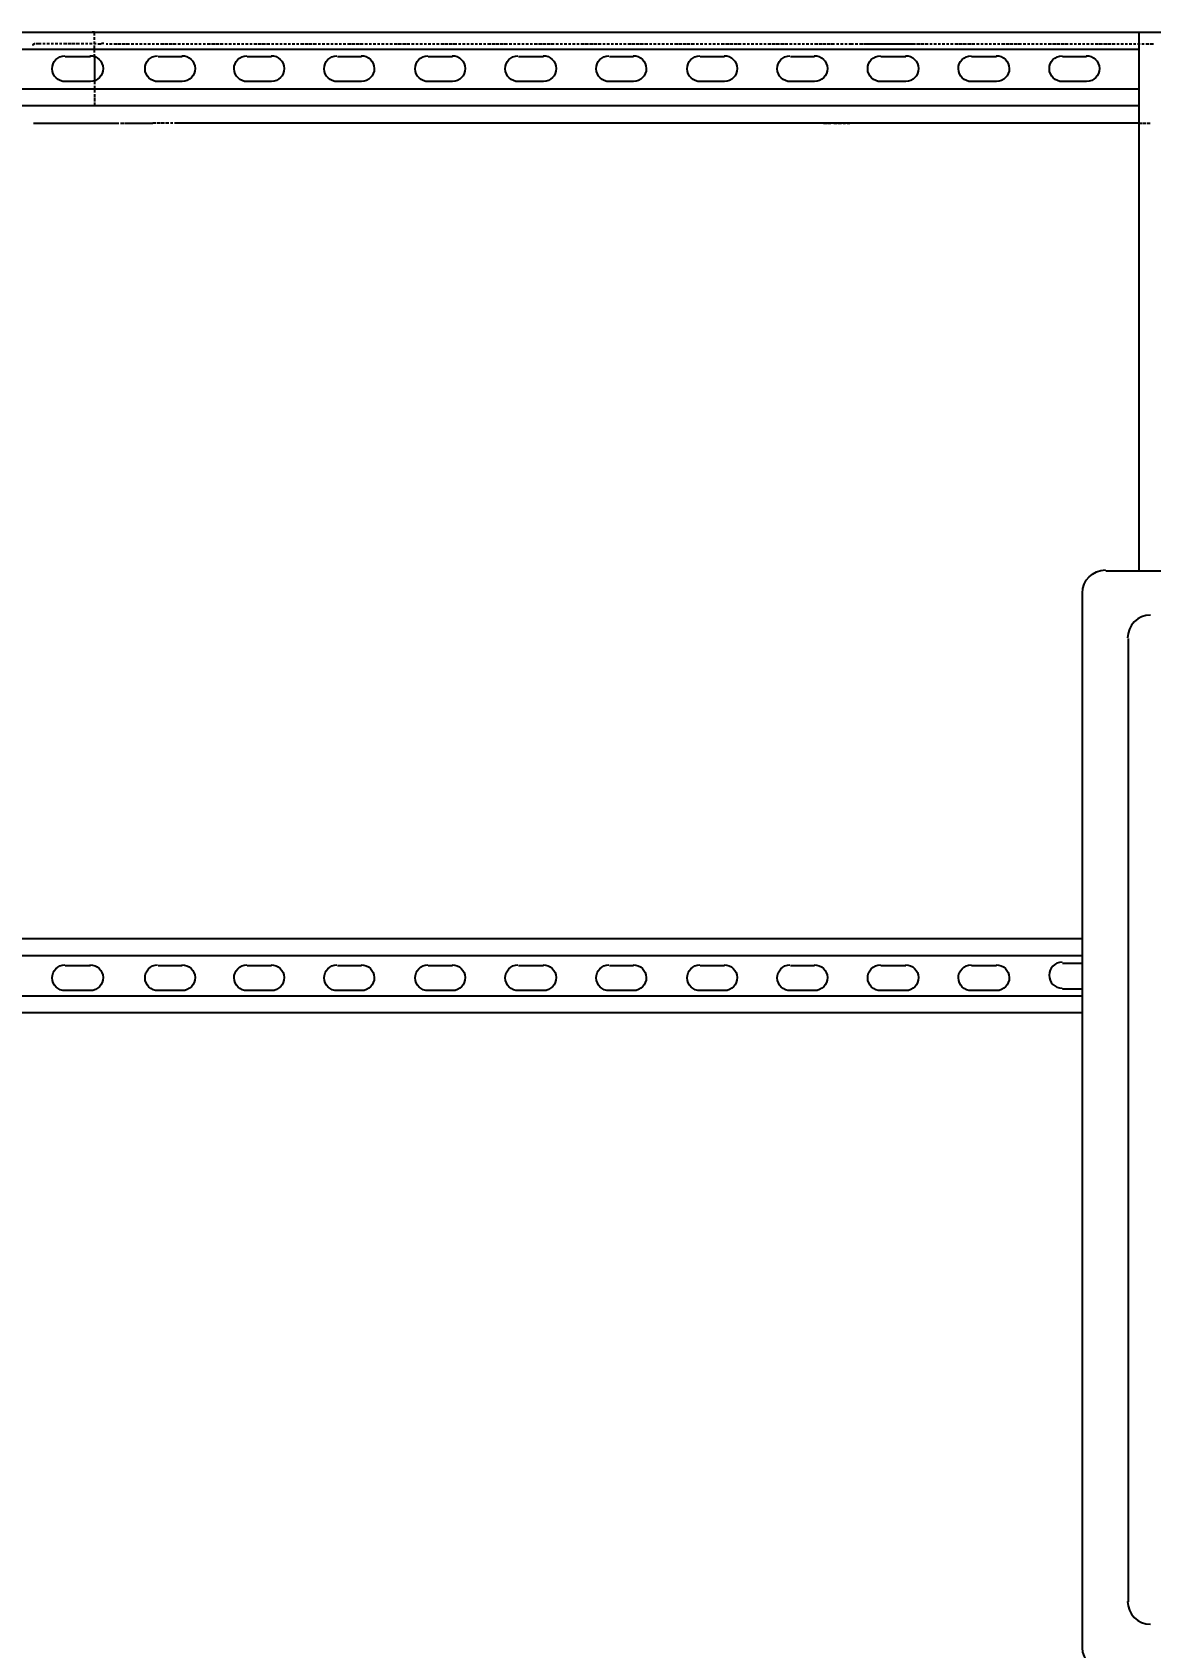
# Model space of a CAD drawing. Header units: feet. Extents: x -4 to 2246, y -9 to 1440.
# Drawn here: x 2063.62 to 2067.2, y 1383.58 to 1388.74 of the extents above; entities that cross this region are included whole.
import ezdxf
from ezdxf import colors
from ezdxf.entities.mleader import LeaderData, LeaderLine
from ezdxf.math import Vec2, Vec3

# ---------------------------------------------------------------- set-up
doc = ezdxf.new("R2010")
doc.units = ezdxf.units.FT
doc.header["$MEASUREMENT"] = 0
for name, color, linetype in [('G-ANNO-TEXT', 1, 'Continuous'), ('PDF8_LP_OBJ-Hidden', 7, 'Continuous'), ('PDF8_LP_OBJ-Misc', 7, 'Continuous')]:
    doc.layers.add(name, color=color, linetype=linetype)
doc.styles.add('NEI-A', font='arial.ttf')

# ---------------------------------------------------------------- blocks, each defined once
blk = doc.blocks.new('Equipment Callout Arrowhead .75')
at = {"color": 0}
blk.add_ellipse((-0.248, 0), major_axis=(0.743, 0), ratio=0.350959, start_param=-0.80282, end_param=3.944413, dxfattribs=at)

msp = doc.modelspace()

# ---------------------------------------------------------------- linework, layer by layer
at = {"layer": 'PDF8_LP_OBJ-Hidden', "lineweight": 25}
for points in [[(2063.621951, 1388.74098), (2063.629952, 1388.74098)], [(2063.635286, 1388.74098), (2063.643288, 1388.74098)], [(2063.648622, 1388.74098), (2063.656624, 1388.74098)], [(2063.661958, 1388.74098), (2063.66996, 1388.74098)], [(2063.675294, 1388.74098), (2063.685963, 1388.74098)], [(2063.68863, 1388.74098), (2063.699298, 1388.74098)], [(2063.701966, 1388.74098), (2063.712634, 1388.74098)], [(2063.715301, 1388.74098), (2063.72597, 1388.74098)], [(2063.731304, 1388.74098), (2063.739306, 1388.74098)], [(2063.74464, 1388.74098), (2063.752642, 1388.74098)], [(2063.757976, 1388.74098), (2063.765977, 1388.74098)], [(2063.771312, 1388.74098), (2063.779313, 1388.74098)], [(2063.784648, 1388.74098), (2063.792649, 1388.74098)], [(2063.797983, 1388.74098), (2063.805985, 1388.74098)], [(2063.819321, 1388.730312), (2063.819321, 1388.74098), (2063.811319, 1388.74098)], [(2063.819321, 1388.716976), (2063.819321, 1388.724977)], [(2063.819321, 1388.70364), (2063.819321, 1388.711641)], [(2063.824655, 1388.74098), (2063.835324, 1388.74098)], [(2063.837991, 1388.74098), (2063.848659, 1388.74098)], [(2063.629952, 1388.70364), (2063.627285, 1388.70364), (2063.621951, 1388.700973), (2063.621951, 1388.698306)], [(2063.648622, 1388.70364), (2063.632619, 1388.70364)], [(2063.661958, 1388.70364), (2063.653957, 1388.70364)], [(2063.675294, 1388.70364), (2063.667292, 1388.70364)], [(2063.68863, 1388.70364), (2063.680628, 1388.70364)], [(2063.701966, 1388.70364), (2063.693964, 1388.70364)], [(2063.715301, 1388.70364), (2063.7073, 1388.70364)], [(2063.731304, 1388.70364), (2063.720636, 1388.70364)], [(2063.74464, 1388.70364), (2063.733971, 1388.70364)], [(2063.757976, 1388.70364), (2063.747307, 1388.70364)], [(2063.771312, 1388.70364), (2063.760643, 1388.70364)], [(2063.784648, 1388.70364), (2063.776646, 1388.70364)], [(2063.797983, 1388.70364), (2063.789982, 1388.70364)], [(2063.811319, 1388.70364), (2063.803318, 1388.70364)], [(2063.824655, 1388.70364), (2063.816654, 1388.70364)], [(2063.819321, 1388.690304), (2063.819321, 1388.698306)], [(2063.819321, 1388.676968), (2063.819321, 1388.68497)], [(2063.819321, 1388.660965), (2063.819321, 1388.671634)], [(2063.829989, 1388.70364), (2063.837991, 1388.70364), (2063.843325, 1388.706307), (2063.848659, 1388.706307)], [(2063.856661, 1388.70364), (2063.861995, 1388.70364)], [(2063.86733, 1388.70364), (2063.875331, 1388.70364)], [(2063.880665, 1388.70364), (2063.891334, 1388.70364)], [(2063.894001, 1388.70364), (2063.90467, 1388.70364)], [(2063.907337, 1388.70364), (2063.918006, 1388.70364)], [(2063.920673, 1388.70364), (2063.931342, 1388.70364)], [(2063.936676, 1388.70364), (2063.944677, 1388.70364)], [(2063.950012, 1388.70364), (2063.958013, 1388.70364)], [(2063.963348, 1388.70364), (2063.971349, 1388.70364)], [(2063.976683, 1388.70364), (2063.984685, 1388.70364)], [(2063.990019, 1388.70364), (2063.998021, 1388.70364)], [(2064.003355, 1388.70364), (2064.011356, 1388.70364)], [(2064.016691, 1388.70364), (2064.024692, 1388.70364)], [(2064.030027, 1388.70364), (2064.040695, 1388.70364)], [(2064.043362, 1388.70364), (2064.054031, 1388.70364)], [(2064.056698, 1388.70364), (2064.067367, 1388.70364)], [(2064.070034, 1388.70364), (2064.080703, 1388.70364)], [(2064.086037, 1388.70364), (2064.094038, 1388.70364)], [(2064.099373, 1388.70364), (2064.107374, 1388.70364)], [(2064.112709, 1388.70364), (2064.12071, 1388.70364)], [(2064.126044, 1388.70364), (2064.134046, 1388.70364)], [(2064.13938, 1388.70364), (2064.147382, 1388.70364)], [(2064.152716, 1388.70364), (2064.160718, 1388.70364)], [(2064.166052, 1388.70364), (2064.174053, 1388.70364)], [(2064.179388, 1388.70364), (2064.190056, 1388.70364)], [(2064.192724, 1388.70364), (2064.203392, 1388.70364)], [(2064.206059, 1388.70364), (2064.216728, 1388.70364)], [(2064.219395, 1388.70364), (2064.230064, 1388.70364)], [(2064.235398, 1388.70364), (2064.2434, 1388.70364)], [(2064.248734, 1388.70364), (2064.256735, 1388.70364)], [(2064.26207, 1388.70364), (2064.270071, 1388.70364)], [(2064.275406, 1388.70364), (2064.283407, 1388.70364)], [(2064.288741, 1388.70364), (2064.296743, 1388.70364)], [(2064.302077, 1388.70364), (2064.310079, 1388.70364)], [(2064.315413, 1388.70364), (2064.323415, 1388.70364)], [(2064.328749, 1388.70364), (2064.339417, 1388.70364)], [(2064.342085, 1388.70364), (2064.352753, 1388.70364)], [(2064.35542, 1388.70364), (2064.366089, 1388.70364)], [(2064.368756, 1388.70364), (2064.379425, 1388.70364)], [(2064.384759, 1388.70364), (2064.392761, 1388.70364)], [(2064.398095, 1388.70364), (2064.406097, 1388.70364)], [(2064.411431, 1388.70364), (2064.419432, 1388.70364)], [(2064.424767, 1388.70364), (2064.432768, 1388.70364)], [(2064.438103, 1388.70364), (2064.446104, 1388.70364)], [(2064.451438, 1388.70364), (2064.45944, 1388.70364)], [(2064.464774, 1388.70364), (2064.472776, 1388.70364)], [(2064.47811, 1388.70364), (2064.488779, 1388.70364)], [(2064.491446, 1388.70364), (2064.502114, 1388.70364)], [(2064.504782, 1388.70364), (2064.51545, 1388.70364)], [(2064.518117, 1388.70364), (2064.528786, 1388.70364)], [(2064.53412, 1388.70364), (2064.542122, 1388.70364)], [(2064.547456, 1388.70364), (2064.555458, 1388.70364)], [(2064.560792, 1388.70364), (2064.568794, 1388.70364)], [(2064.574128, 1388.70364), (2064.582129, 1388.70364)], [(2064.587464, 1388.70364), (2064.595465, 1388.70364)], [(2064.600799, 1388.70364), (2064.608801, 1388.70364)], [(2064.614135, 1388.70364), (2064.622137, 1388.70364)], [(2064.627471, 1388.70364), (2064.63814, 1388.70364)], [(2064.640807, 1388.70364), (2064.651476, 1388.70364)], [(2064.654143, 1388.70364), (2064.664811, 1388.70364)], [(2064.667479, 1388.70364), (2064.678147, 1388.70364)], [(2064.683482, 1388.70364), (2064.691483, 1388.70364)], [(2064.696817, 1388.70364), (2064.704819, 1388.70364)], [(2064.710153, 1388.70364), (2064.718155, 1388.70364)], [(2064.723489, 1388.70364), (2064.73149, 1388.70364)], [(2064.736825, 1388.70364), (2064.744826, 1388.70364)], [(2064.750161, 1388.70364), (2064.758162, 1388.70364)], [(2064.763496, 1388.70364), (2064.771498, 1388.70364)], [(2064.776832, 1388.70364), (2064.787501, 1388.70364)], [(2064.790168, 1388.70364), (2064.800837, 1388.70364)], [(2064.803504, 1388.70364), (2064.814173, 1388.70364)], [(2064.81684, 1388.70364), (2064.827508, 1388.70364)], [(2064.832843, 1388.70364), (2064.840844, 1388.70364)], [(2064.846178, 1388.70364), (2064.85418, 1388.70364)], [(2064.859514, 1388.70364), (2064.867516, 1388.70364)], [(2064.87285, 1388.70364), (2064.880852, 1388.70364)], [(2064.886186, 1388.70364), (2064.894187, 1388.70364)], [(2064.899522, 1388.70364), (2064.907523, 1388.70364)], [(2064.912858, 1388.70364), (2064.920859, 1388.70364)], [(2064.926193, 1388.70364), (2064.936862, 1388.70364)], [(2064.939529, 1388.70364), (2064.950198, 1388.70364)], [(2064.952865, 1388.70364), (2064.963534, 1388.70364)], [(2064.966201, 1388.70364), (2064.976869, 1388.70364)], [(2064.982204, 1388.70364), (2064.990205, 1388.70364)], [(2064.99554, 1388.70364), (2065.003541, 1388.70364)], [(2065.008875, 1388.70364), (2065.016877, 1388.70364)], [(2065.022211, 1388.70364), (2065.030213, 1388.70364)], [(2065.035547, 1388.70364), (2065.043549, 1388.70364)], [(2065.048883, 1388.70364), (2065.056884, 1388.70364)], [(2065.062219, 1388.70364), (2065.07022, 1388.70364)], [(2065.075554, 1388.70364), (2065.086223, 1388.70364)], [(2065.08889, 1388.70364), (2065.099559, 1388.70364)], [(2065.102226, 1388.70364), (2065.112895, 1388.70364)], [(2065.115562, 1388.70364), (2065.126231, 1388.70364)], [(2065.128898, 1388.70364), (2065.139566, 1388.70364)], [(2065.144901, 1388.70364), (2065.152902, 1388.70364)], [(2065.158237, 1388.70364), (2065.166238, 1388.70364)], [(2065.171572, 1388.70364), (2065.179574, 1388.70364)], [(2065.184908, 1388.70364), (2065.19291, 1388.70364)], [(2065.198244, 1388.70364), (2065.206245, 1388.70364)], [(2065.21158, 1388.70364), (2065.219581, 1388.70364)], [(2065.224916, 1388.70364), (2065.235584, 1388.70364)], [(2065.238251, 1388.70364), (2065.24892, 1388.70364)], [(2065.251587, 1388.70364), (2065.262256, 1388.70364)], [(2065.264923, 1388.70364), (2065.275592, 1388.70364)], [(2065.278259, 1388.70364), (2065.288928, 1388.70364)], [(2065.294262, 1388.70364), (2065.302263, 1388.70364)], [(2065.307598, 1388.70364), (2065.315599, 1388.70364)], [(2065.320933, 1388.70364), (2065.328935, 1388.70364)], [(2065.334269, 1388.70364), (2065.342271, 1388.70364)], [(2065.347605, 1388.70364), (2065.355607, 1388.70364)], [(2065.360941, 1388.70364), (2065.368942, 1388.70364)], [(2065.374277, 1388.70364), (2065.384945, 1388.70364)], [(2065.387613, 1388.70364), (2065.398281, 1388.70364)], [(2065.400948, 1388.70364), (2065.411617, 1388.70364)], [(2065.414284, 1388.70364), (2065.424953, 1388.70364)], [(2065.42762, 1388.70364), (2065.438289, 1388.70364)], [(2065.443623, 1388.70364), (2065.451624, 1388.70364)], [(2065.456959, 1388.70364), (2065.46496, 1388.70364)], [(2065.470295, 1388.70364), (2065.478296, 1388.70364)], [(2065.48363, 1388.70364), (2065.491632, 1388.70364)], [(2065.496966, 1388.70364), (2065.504968, 1388.70364)], [(2065.510302, 1388.70364), (2065.518304, 1388.70364)], [(2065.523638, 1388.70364), (2065.534307, 1388.70364)], [(2065.536974, 1388.70364), (2065.547642, 1388.70364)], [(2065.55031, 1388.70364), (2065.560978, 1388.70364)], [(2065.563645, 1388.70364), (2065.574314, 1388.70364)], [(2065.576981, 1388.70364), (2065.58765, 1388.70364)], [(2065.592984, 1388.70364), (2065.600986, 1388.70364)], [(2065.60632, 1388.70364), (2065.614321, 1388.70364)], [(2065.619656, 1388.70364), (2065.627657, 1388.70364)], [(2065.632992, 1388.70364), (2065.640993, 1388.70364)], [(2065.646327, 1388.70364), (2065.654329, 1388.70364)], [(2065.659663, 1388.70364), (2065.667665, 1388.70364)], [(2065.672999, 1388.70364), (2065.683668, 1388.70364)], [(2065.686335, 1388.70364), (2065.697003, 1388.70364)], [(2065.699671, 1388.70364), (2065.710339, 1388.70364)], [(2065.713006, 1388.70364), (2065.723675, 1388.70364)], [(2065.726342, 1388.70364), (2065.737011, 1388.70364)], [(2065.742345, 1388.70364), (2065.750347, 1388.70364)], [(2065.755681, 1388.70364), (2065.763683, 1388.70364)], [(2065.769017, 1388.70364), (2065.777018, 1388.70364)], [(2065.782353, 1388.70364), (2065.790354, 1388.70364)], [(2065.795689, 1388.70364), (2065.80369, 1388.70364)], [(2065.809024, 1388.70364), (2065.817026, 1388.70364)], [(2065.82236, 1388.70364), (2065.833029, 1388.70364)], [(2065.835696, 1388.70364), (2065.846365, 1388.70364)], [(2065.849032, 1388.70364), (2065.8597, 1388.70364)], [(2065.862368, 1388.70364), (2065.873036, 1388.70364)], [(2065.875703, 1388.70364), (2065.886372, 1388.70364)], [(2065.891706, 1388.70364), (2065.899708, 1388.70364)], [(2065.905042, 1388.70364), (2065.913044, 1388.70364)], [(2065.918378, 1388.70364), (2065.92638, 1388.70364)], [(2065.931714, 1388.70364), (2065.939715, 1388.70364)], [(2065.94505, 1388.70364), (2065.953051, 1388.70364)], [(2065.958385, 1388.70364), (2065.966387, 1388.70364)], [(2065.971721, 1388.70364), (2065.98239, 1388.70364)], [(2065.985057, 1388.70364), (2065.995726, 1388.70364)], [(2065.998393, 1388.70364), (2066.009062, 1388.70364)], [(2066.011729, 1388.70364), (2066.022397, 1388.70364)], [(2066.025065, 1388.70364), (2066.035733, 1388.70364)], [(2066.041068, 1388.70364), (2066.049069, 1388.70364)], [(2066.054403, 1388.70364), (2066.062405, 1388.70364)], [(2066.067739, 1388.70364), (2066.075741, 1388.70364)], [(2066.081075, 1388.70364), (2066.089076, 1388.70364)], [(2066.094411, 1388.70364), (2066.102412, 1388.70364)], [(2066.107747, 1388.70364), (2066.115748, 1388.70364)], [(2066.121082, 1388.70364), (2066.131751, 1388.70364)], [(2066.134418, 1388.70364), (2066.145087, 1388.70364)], [(2066.147754, 1388.70364), (2066.158423, 1388.70364)], [(2066.16109, 1388.70364), (2066.171759, 1388.70364)], [(2066.174426, 1388.70364), (2066.185094, 1388.70364)], [(2066.190429, 1388.70364), (2066.19843, 1388.70364)], [(2066.203764, 1388.70364), (2066.211766, 1388.70364)], [(2066.2171, 1388.70364), (2066.225102, 1388.70364)], [(2066.230436, 1388.70364), (2066.245461, 1388.70364)], [(2066.250795, 1388.70364), (2066.258797, 1388.70364)], [(2066.264131, 1388.70364), (2066.2748, 1388.70364)], [(2066.277467, 1388.70364), (2066.443809, 1388.70364)], [(2066.446476, 1388.70364), (2066.457145, 1388.70364)], [(2066.459812, 1388.70364), (2066.470481, 1388.70364)], [(2066.473148, 1388.70364), (2066.483817, 1388.70364)], [(2066.489151, 1388.70364), (2066.497152, 1388.70364)], [(2066.502487, 1388.70364), (2066.510488, 1388.70364)], [(2066.515823, 1388.70364), (2066.523824, 1388.70364)], [(2066.529158, 1388.70364), (2066.53716, 1388.70364)], [(2066.542494, 1388.70364), (2066.550496, 1388.70364)], [(2066.55583, 1388.70364), (2066.563831, 1388.70364)], [(2066.569166, 1388.70364), (2066.579834, 1388.70364)], [(2066.582502, 1388.70364), (2066.59317, 1388.70364)], [(2066.595837, 1388.70364), (2066.606506, 1388.70364)], [(2066.609173, 1388.70364), (2066.619842, 1388.70364)], [(2066.622509, 1388.70364), (2066.633178, 1388.70364)], [(2066.638512, 1388.70364), (2066.646514, 1388.70364)], [(2066.651848, 1388.70364), (2066.659849, 1388.70364)], [(2066.665184, 1388.70364), (2066.673185, 1388.70364)], [(2066.678519, 1388.70364), (2066.686521, 1388.70364)], [(2066.691855, 1388.70364), (2066.699857, 1388.70364)], [(2066.705191, 1388.70364), (2066.713193, 1388.70364)], [(2066.718527, 1388.70364), (2066.729196, 1388.70364)], [(2066.731863, 1388.70364), (2066.742531, 1388.70364)], [(2066.745199, 1388.70364), (2066.755867, 1388.70364)], [(2066.758534, 1388.70364), (2066.769203, 1388.70364)], [(2066.77187, 1388.70364), (2066.782539, 1388.70364)], [(2066.787873, 1388.70364), (2066.795875, 1388.70364)], [(2066.801209, 1388.70364), (2066.80921, 1388.70364)], [(2066.814545, 1388.70364), (2066.822546, 1388.70364)], [(2066.827881, 1388.70364), (2066.835882, 1388.70364)], [(2066.841216, 1388.70364), (2066.849218, 1388.70364)], [(2066.854552, 1388.70364), (2066.862554, 1388.70364)], [(2066.867888, 1388.70364), (2066.878557, 1388.70364)], [(2066.881224, 1388.70364), (2066.891893, 1388.70364)], [(2066.89456, 1388.70364), (2066.905228, 1388.70364)], [(2066.907896, 1388.70364), (2066.918564, 1388.70364)], [(2066.921231, 1388.70364), (2066.9319, 1388.70364)], [(2066.937234, 1388.70364), (2066.945236, 1388.70364)], [(2066.95057, 1388.70364), (2066.958572, 1388.70364)], [(2066.963906, 1388.70364), (2066.971907, 1388.70364)], [(2066.977242, 1388.70364), (2066.985243, 1388.70364)], [(2066.990578, 1388.70364), (2066.998579, 1388.70364)], [(2067.003913, 1388.70364), (2067.011915, 1388.70364)], [(2067.017249, 1388.70364), (2067.027918, 1388.70364)], [(2067.030585, 1388.70364), (2067.041254, 1388.70364)], [(2067.043921, 1388.70364), (2067.054589, 1388.70364)], [(2067.057257, 1388.70364), (2067.067925, 1388.70364)], [(2067.070592, 1388.70364), (2067.081261, 1388.70364)], [(2067.086595, 1388.70364), (2067.094597, 1388.70364)], [(2067.099931, 1388.70364), (2067.107933, 1388.70364)], [(2067.113267, 1388.70364), (2067.121269, 1388.70364)], [(2067.126603, 1388.70364), (2067.134604, 1388.70364)], [(2067.139939, 1388.70364), (2067.14794, 1388.70364)], [(2067.153275, 1388.70364), (2067.161276, 1388.70364)], [(2067.16661, 1388.70364), (2067.174612, 1388.70364)], [(2067.179946, 1388.70364), (2067.190615, 1388.70364)], [(2067.193282, 1388.70364), (2067.203951, 1388.70364)], [(2063.819321, 1388.586285), (2063.819321, 1388.575616)], [(2063.819321, 1388.570282), (2063.819321, 1388.56228)], [(2063.819321, 1388.556946), (2063.819321, 1388.548945)], [(2063.819321, 1388.54361), (2063.819321, 1388.532942)], [(2063.819321, 1388.530274), (2063.819321, 1388.519606)], [(2063.819321, 1388.516939), (2063.819321, 1388.50627)], [(2063.624189, 1388.450259), (2063.896668, 1388.450259)], [(2063.902003, 1388.450259), (2063.912671, 1388.450259)], [(2063.915339, 1388.450259), (2063.926007, 1388.450259)], [(2064.016691, 1388.450259), (2064.006022, 1388.450259)], [(2064.030027, 1388.450259), (2064.019358, 1388.450259)], [(2064.043362, 1388.450259), (2064.032694, 1388.450259)], [(2064.056698, 1388.450259), (2064.04603, 1388.450259)], [(2064.070034, 1388.450259), (2064.062033, 1388.450259)], [(2064.08337, 1388.450259), (2064.075368, 1388.450259)], [(2066.149027, 1388.450259), (2066.159695, 1388.450259)], [(2066.162362, 1388.450259), (2066.173031, 1388.450259)], [(2066.182427, 1388.450259), (2066.193096, 1388.450259)], [(2066.195763, 1388.450259), (2066.206432, 1388.450259)], [(2066.211766, 1388.450259), (2066.219767, 1388.450259)], [(2066.225102, 1388.450259), (2066.233103, 1388.450259)], [(2067.158609, 1388.450259), (2067.16661, 1388.450259)], [(2067.169277, 1388.450259), (2067.179946, 1388.450259)], [(2067.182613, 1388.450259), (2067.193282, 1388.450259)]]:
    msp.add_lwpolyline(points, dxfattribs=at)
at = {"layer": 'PDF8_LP_OBJ-Misc', "lineweight": 25}
for p, q in [((2067.158609, 1388.559613), (2063.33123, 1388.559613)), ((2067.158609, 1388.50627), (2063.33123, 1388.50627)), ((2067.158609, 1388.450259), (2064.08337, 1388.450259)), ((2066.977242, 1385.844441), (2063.33123, 1385.844441))]:
    msp.add_line(p, q, dxfattribs=at)
for points in [[(2063.33123, 1388.74098), (2063.33123, 1381.032879), (2063.09652, 1381.032879), (2063.09652, 1388.74098), (2070.807288, 1388.74098)], [(2067.158609, 1387.02066), (2067.158609, 1388.74098)], [(2063.33123, 1388.687637), (2067.158609, 1388.687637)], [(2063.72597, 1388.663633), (2063.805985, 1388.663633)], [(2063.819321, 1388.660965), (2063.819321, 1388.586285)], [(2064.022612, 1388.663633), (2064.09996, 1388.663633)], [(2064.307412, 1388.663633), (2064.384759, 1388.663633)], [(2064.595465, 1388.663633), (2064.672813, 1388.663633)], [(2064.886186, 1388.663633), (2064.963534, 1388.663633)], [(2065.17424, 1388.663633), (2065.254254, 1388.663633)], [(2065.46496, 1388.663633), (2065.542308, 1388.663633)], [(2065.755681, 1388.663633), (2065.833029, 1388.663633)], [(2066.043735, 1388.663633), (2066.121082, 1388.663633)], [(2066.332579, 1388.663633), (2066.412594, 1388.663633)], [(2066.622509, 1388.663633), (2066.702524, 1388.663633)], [(2066.91323, 1388.663633), (2066.990578, 1388.663633)], [(2063.926007, 1388.450259), (2064.006022, 1388.450259)], [(2067.051922, 1387.02066), (2070.417882, 1387.02066)], [(2067.123936, 1383.726714), (2067.123936, 1386.80462)], [(2063.33123, 1385.791098), (2066.977242, 1385.791098)], [(2063.72597, 1385.759198), (2063.805985, 1385.759198)], [(2064.022612, 1385.759198), (2064.09996, 1385.759198)], [(2064.307412, 1385.759198), (2064.384759, 1385.759198)], [(2064.595465, 1385.759198), (2064.672813, 1385.759198)], [(2064.886186, 1385.759198), (2064.963534, 1385.759198)], [(2065.17424, 1385.759198), (2065.254254, 1385.759198)], [(2065.46496, 1385.759198), (2065.542308, 1385.759198)], [(2065.755681, 1385.759198), (2065.833029, 1385.759198)], [(2066.043735, 1385.759198), (2066.121082, 1385.759198)], [(2066.332579, 1385.759198), (2066.412594, 1385.759198)], [(2066.622509, 1385.759198), (2066.702524, 1385.759198)], [(2066.91323, 1385.767093), (2066.977242, 1385.767093)], [(2066.977242, 1385.684411), (2066.91323, 1385.684411)], [(2063.33123, 1385.663074), (2066.977242, 1385.663074)], [(2063.33123, 1385.609731), (2066.977242, 1385.609731)]]:
    msp.add_lwpolyline(points, dxfattribs=at)
for points in [[(2063.804802, 1388.666299, -0.99636306), (2063.805985, 1388.583618), (2063.72597, 1388.583618, -0.99636306), (2063.724486, 1388.666299)], [(2064.098777, 1388.666299, -0.99636306), (2064.09996, 1388.583618), (2064.022612, 1388.583618, -0.99636306), (2064.021128, 1388.666299)], [(2064.383576, 1388.666299, -0.99636306), (2064.384759, 1388.583618), (2064.307412, 1388.583618, -0.99636306), (2064.305927, 1388.666299)], [(2064.67163, 1388.666299, -0.99636306), (2064.672813, 1388.583618), (2064.595465, 1388.583618, -0.99636306), (2064.593981, 1388.666299)], [(2064.962351, 1388.666299, -0.99636306), (2064.963534, 1388.583618), (2064.886186, 1388.583618, -0.99636306), (2064.884702, 1388.666299)], [(2065.253071, 1388.666299, -0.99636306), (2065.254254, 1388.583618), (2065.17424, 1388.583618, -0.99636306), (2065.172755, 1388.666299)], [(2065.541125, 1388.666299, -0.99636306), (2065.542308, 1388.583618), (2065.46496, 1388.583618, -0.99636306), (2065.463476, 1388.666299)], [(2065.831846, 1388.666299, -0.99636306), (2065.833029, 1388.583618), (2065.755681, 1388.583618, -0.99636306), (2065.754197, 1388.666299)], [(2066.119899, 1388.666299, -0.99636306), (2066.121082, 1388.583618), (2066.043735, 1388.583618, -0.99636306), (2066.04225, 1388.666299)], [(2066.411411, 1388.666299, -0.99636306), (2066.412594, 1388.583618), (2066.332579, 1388.583618, -0.99636306), (2066.331095, 1388.666299)], [(2066.701341, 1388.666299, -0.99636306), (2066.702524, 1388.583618), (2066.622509, 1388.583618, -0.99636306), (2066.621025, 1388.666299)], [(2066.989395, 1388.666299, -0.99636306), (2066.990578, 1388.583618), (2066.91323, 1388.583618, -0.99636306), (2066.911746, 1388.666299)], [(2070.416548, 1387.023327, -0.41421355), (2070.489895, 1386.948647), (2070.489895, 1383.581353, -0.41421355), (2070.417882, 1383.508006), (2067.050589, 1383.508006, -0.41421355), (2066.977242, 1383.58002), (2066.977242, 1386.948647, -0.41421355), (2067.050589, 1387.023327)], [(2063.804802, 1385.761865, -0.99636306), (2063.805985, 1385.679183), (2063.72597, 1385.679183, -0.99636306), (2063.724486, 1385.761865)], [(2064.098777, 1385.761865, -0.99636306), (2064.09996, 1385.679183), (2064.022612, 1385.679183, -0.99636306), (2064.021128, 1385.761865)], [(2064.383576, 1385.761865, -0.99636306), (2064.384759, 1385.679183), (2064.307412, 1385.679183, -0.99636306), (2064.305927, 1385.761865)], [(2064.67163, 1385.761865, -0.99636306), (2064.672813, 1385.679183), (2064.595465, 1385.679183, -0.99636306), (2064.593981, 1385.761865)], [(2064.962351, 1385.761865, -0.99636306), (2064.963534, 1385.679183), (2064.886186, 1385.679183, -0.99636306), (2064.884702, 1385.761865)], [(2065.253071, 1385.761865, -0.99636306), (2065.254254, 1385.679183), (2065.17424, 1385.679183, -0.99636306), (2065.172755, 1385.761865)], [(2065.541125, 1385.761865, -0.99636306), (2065.542308, 1385.679183), (2065.46496, 1385.679183, -0.99636306), (2065.463476, 1385.761865)], [(2065.831846, 1385.761865, -0.99636306), (2065.833029, 1385.679183), (2065.755681, 1385.679183, -0.99636306), (2065.754197, 1385.761865)], [(2066.119899, 1385.761865, -0.99636306), (2066.121082, 1385.679183), (2066.043735, 1385.679183, -0.99636306), (2066.04225, 1385.761865)], [(2066.411411, 1385.761865, -0.99636306), (2066.412594, 1385.679183), (2066.332579, 1385.679183, -0.99636306), (2066.331095, 1385.761865)], [(2066.701341, 1385.761865, -0.99636306), (2066.702524, 1385.679183), (2066.622509, 1385.679183, -0.99636306), (2066.621025, 1385.761865)]]:
    msp.add_lwpolyline(points, format="xyb", dxfattribs=at)
for centre, radius, start, end in [((2067.194616, 1386.805953), 0.073347, 90.000002, 179.999998), ((2066.911896, 1385.72842), 0.041341, 90.208761, 269.791239), ((2067.194616, 1383.728047), 0.073347, 180.000002, 269.999998)]:
    msp.add_arc(centre, radius, start, end, dxfattribs=at)

# ---------------------------------------------------------------- next in the draw order: leaders
at = {"layer": 'G-ANNO-TEXT'}
ml = msp.add_multileader_mtext('Standard', dxfattribs=at)
ml.set_content('\\A1;6 MOTOR CONTROL CABLE CONDUITS (TYP.)', color=256, style='NEI-A')
ml.set_leader_properties()
ml.set_arrow_properties(name='Equipment Callout Arrowhead .75')
ml.build(insert=Vec2(0, 0))
ml.multileader.update_dxf_attribs({"dogleg_length": 0.0625, "arrow_head_size": 0.125})
ctx = ml.context
ctx.base_point, ctx.char_height, ctx.arrow_head_size, ctx.landing_gap_size, ctx.plane_origin = Vec3(2133.680839, 1383.790863), 0.1, 0.125, 0.09, Vec3(2077.345805, 1319.927864)
notes = []
notes.append((ctx, [(0, (0, 0, 0), (0, 0), (1, 0), 1, [])]))
ctx.mtext.insert, ctx.mtext.width, ctx.mtext.flow_direction = Vec3(2133.770839, 1383.855563), 2.21448175, 5
ctx.mtext.has_bg_fill, ctx.mtext.bg_color, ctx.mtext.bg_scale_factor, ctx.mtext.bg_transparency, ctx.mtext.use_window_bg_color = 1, -1027028792, 1.5, 0, 1
for ctx, leaders in notes:
    for number, flags, end, landing, length, lines in leaders:
        leader = LeaderData()
        leader.index, (leader.has_last_leader_line, leader.has_dogleg_vector, leader.attachment_direction) = number, flags
        leader.last_leader_point, leader.dogleg_vector, leader.dogleg_length = Vec3(end), Vec3(landing), length
        for number, points, colour, breaks in lines:
            line = LeaderLine()
            line.index, line.vertices, line.color, line.breaks = number, Vec3.list(points), colors.encode_raw_color(colour), breaks
            leader.lines.append(line)
        ctx.leaders.append(leader)

doc.saveas('drawing.dxf')
